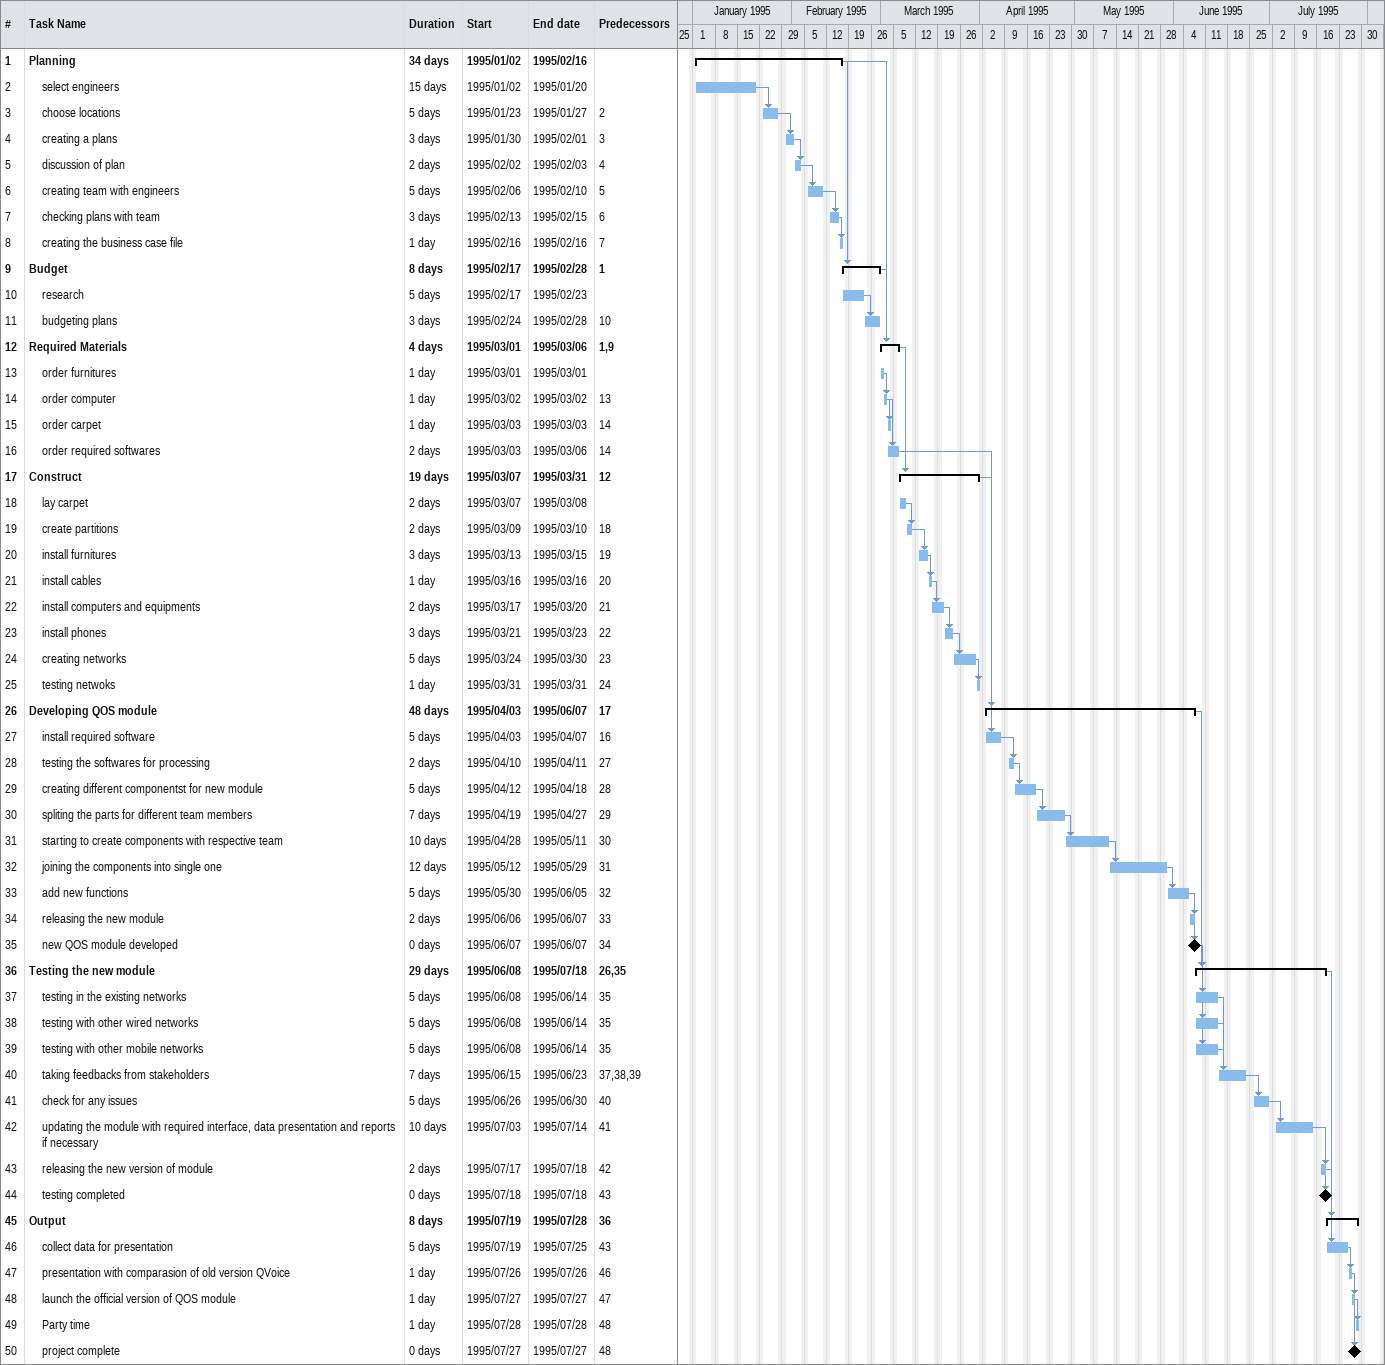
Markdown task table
| ID | Level | Task | Duration | Start | Finish | Predecessors |
|---|---|---|---|---|---|---|
| 1 | 1 | **Planning** | 34d | 1995-01-02 | 1995-02-16 |  |
| 2 | 2 | select engineers | 15d | 1995-01-02 | 1995-01-20 |  |
| 3 | 2 | choose locations | 5d | 1995-01-23 | 1995-01-27 | 2 |
| 4 | 2 | creating a plans | 3d | 1995-01-30 | 1995-02-01 | 3 |
| 5 | 2 | discussion of plan | 2d | 1995-02-02 | 1995-02-03 | 4 |
| 6 | 2 | creating team with engineers | 5d | 1995-02-06 | 1995-02-10 | 5 |
| 7 | 2 | checking plans with team | 3d | 1995-02-13 | 1995-02-15 | 6 |
| 8 | 2 | creating the business case file | 1d | 1995-02-16 | 1995-02-16 | 7 |
| 9 | 1 | **Budget** | 8d | 1995-02-17 | 1995-02-28 | 1 |
| 10 | 2 | research | 5d | 1995-02-17 | 1995-02-23 |  |
| 11 | 2 | budgeting plans | 3d | 1995-02-24 | 1995-02-28 | 10 |
| 12 | 1 | **Required Materials** | 4d | 1995-03-01 | 1995-03-06 | 1, 9 |
| 13 | 2 | order furnitures | 1d | 1995-03-01 | 1995-03-01 |  |
| 14 | 2 | order computer | 1d | 1995-03-02 | 1995-03-02 | 13 |
| 15 | 2 | order carpet | 1d | 1995-03-03 | 1995-03-03 | 14 |
| 16 | 2 | order required softwares | 2d | 1995-03-03 | 1995-03-06 | 14 |
| 17 | 1 | **Construct** | 19d | 1995-03-07 | 1995-03-31 | 12 |
| 18 | 2 | lay carpet | 2d | 1995-03-07 | 1995-03-08 |  |
| 19 | 2 | create partitions | 2d | 1995-03-09 | 1995-03-10 | 18 |
| 20 | 2 | install furnitures | 3d | 1995-03-13 | 1995-03-15 | 19 |
| 21 | 2 | install cables | 1d | 1995-03-16 | 1995-03-16 | 20 |
| 22 | 2 | install computers and equipments | 2d | 1995-03-17 | 1995-03-20 | 21 |
| 23 | 2 | install phones | 3d | 1995-03-21 | 1995-03-23 | 22 |
| 24 | 2 | creating networks | 5d | 1995-03-24 | 1995-03-30 | 23 |
| 25 | 2 | testing netwoks | 1d | 1995-03-31 | 1995-03-31 | 24 |
| 26 | 1 | **Developing QOS module** | 48d | 1995-04-03 | 1995-06-07 | 17 |
| 27 | 2 | install required software | 5d | 1995-04-03 | 1995-04-07 | 16 |
| 28 | 2 | testing the softwares for processing | 2d | 1995-04-10 | 1995-04-11 | 27 |
| 29 | 2 | creating different componentst for new module | 5d | 1995-04-12 | 1995-04-18 | 28 |
| 30 | 2 | spliting the parts for different team members | 7d | 1995-04-19 | 1995-04-27 | 29 |
| 31 | 2 | starting to create components with respective team | 10d | 1995-04-28 | 1995-05-11 | 30 |
| 32 | 2 | joining the components into single one | 12d | 1995-05-12 | 1995-05-29 | 31 |
| 33 | 2 | add new functions | 5d | 1995-05-30 | 1995-06-05 | 32 |
| 34 | 2 | releasing the new module | 2d | 1995-06-06 | 1995-06-07 | 33 |
| 35 | 2 | new QOS module developed | 0d | 1995-06-07 | 1995-06-07 | 34 |
| 36 | 1 | **Testing the new module** | 29d | 1995-06-08 | 1995-07-18 | 26, 35 |
| 37 | 2 | testing in the existing networks | 5d | 1995-06-08 | 1995-06-14 | 35 |
| 38 | 2 | testing with other wired networks | 5d | 1995-06-08 | 1995-06-14 | 35 |
| 39 | 2 | testing with other mobile networks | 5d | 1995-06-08 | 1995-06-14 | 35 |
| 40 | 2 | taking feedbacks from stakeholders | 7d | 1995-06-15 | 1995-06-23 | 37, 38, 39 |
| 41 | 2 | check for any issues | 5d | 1995-06-26 | 1995-06-30 | 40 |
| 42 | 2 | updating the module with required interface, data presentation and reports if necessary | 10d | 1995-07-03 | 1995-07-14 | 41 |
| 43 | 2 | releasing the new version of module | 2d | 1995-07-17 | 1995-07-18 | 42 |
| 44 | 2 | testing completed | 0d | 1995-07-18 | 1995-07-18 | 43 |
| 45 | 1 | **Output** | 8d | 1995-07-19 | 1995-07-28 | 36 |
| 46 | 2 | collect data for presentation | 5d | 1995-07-19 | 1995-07-25 | 43 |
| 47 | 2 | presentation with comparasion of old version QVoice | 1d | 1995-07-26 | 1995-07-26 | 46 |
| 48 | 2 | launch the official version of QOS module | 1d | 1995-07-27 | 1995-07-27 | 47 |
| 49 | 2 | Party time | 1d | 1995-07-28 | 1995-07-28 | 48 |
| 50 | 2 | project complete | 0d | 1995-07-27 | 1995-07-27 | 48 |
